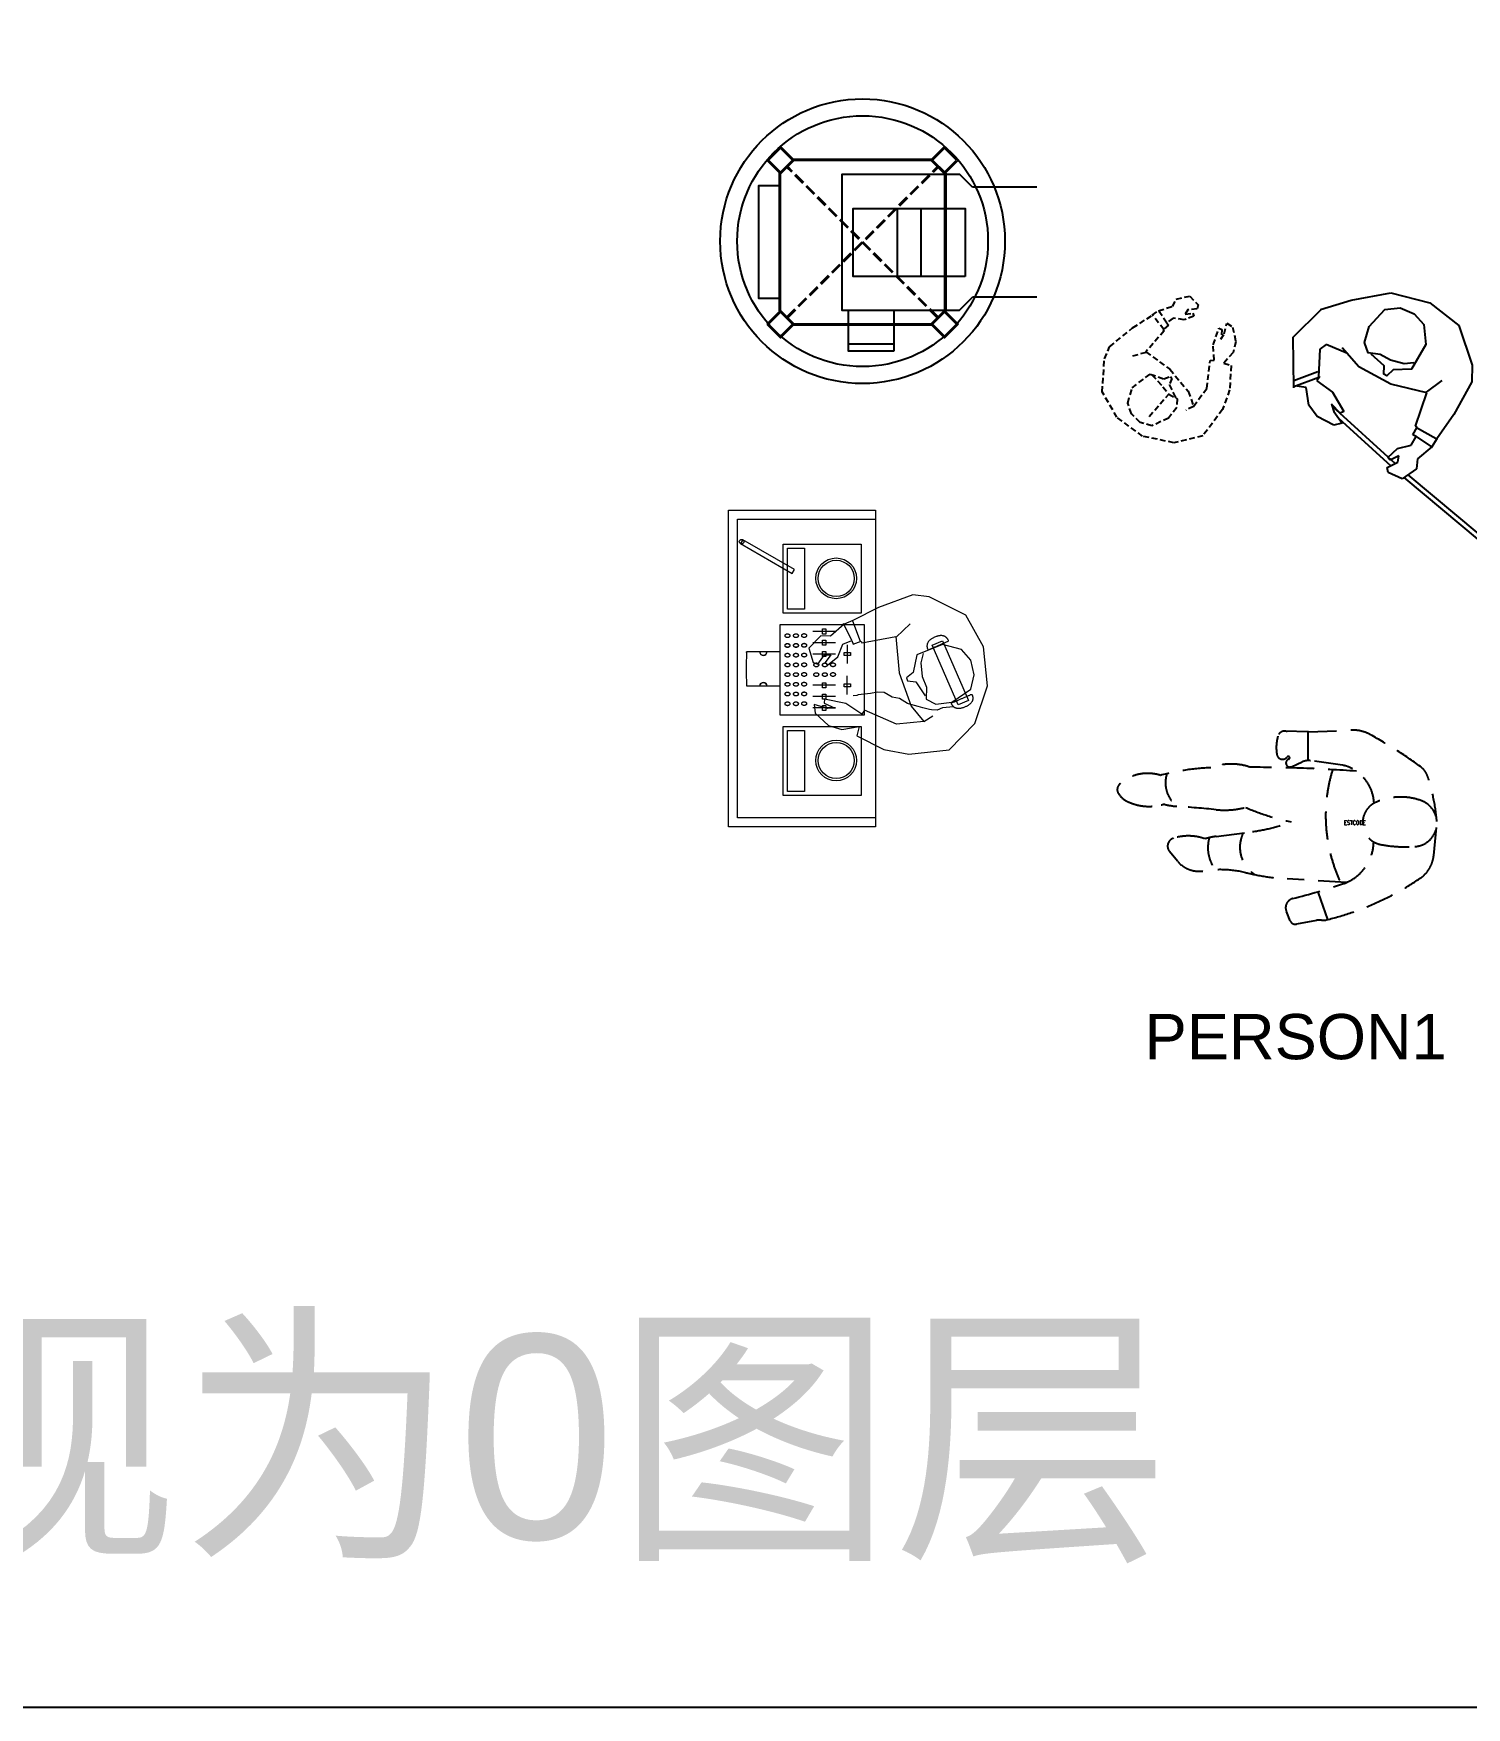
# Model space of a CAD drawing. Header units: millimetres. Extents: x 14385 to 129787, y 107826 to 186798.
# Drawn here: x 34932 to 41264, y 107826 to 115225 of the extents above; entities that cross this region are included whole.
import ezdxf
from ezdxf.enums import TextEntityAlignment as Align

# ---------------------------------------------------------------- set-up
doc = ezdxf.new("R2010")
doc.units = ezdxf.units.MM
doc.header["$LTSCALE"] = 1000
doc.linetypes.add('DASH', pattern=[0.35, 0.25, -0.1])
doc.linetypes.add('HIDDEN2', pattern=[0.1875, 0.125, -0.0625])
doc.layers.add('FF-FURN', color=51, linetype='Continuous')
doc.layers.add('TEXT', color=50, linetype='Continuous')
doc.styles.add('ar', font='arial.ttf')
doc.styles.add('ATTR', font='romans.shx', dxfattribs={"width": 0.8, "height": 0.7})

# ---------------------------------------------------------------- blocks, each defined once
blk = doc.blocks.new('rrr')
at = {"linetype": 'HIDDEN2', "ltscale": 0.2}
for p, q in [((-145.1, 11), (-252.6, -64.5)), ((0, 0), (-145.1, 11)), ((85.2, -34), (0, 0)), ((-252.6, -64.5), (-322.1, -187.9)), ((170.6, -100), (85.2, -34)), ((-40.2, -168), (-74.3, -105.2)), ((-74.3, -105.2), (23.7, -114.2)), ((23.7, -114.2), (126.5, -184.5)), ((156.8, -131.1), (170.6, -100)), ((219.5, -131.6), (156.8, -131.1)), ((263.9, -154.6), (219.5, -131.6)), ((-322.1, -187.9), (-334, -328.3)), ((-20.1, -293), (-40.2, -168)), ((126.5, -184.5), (139.2, -172)), ((139.2, -172), (187.3, -220.2)), ((187.3, -220.2), (259.6, -249.6)), ((264.1, -235.8), (228.5, -210.7)), ((228.5, -210.7), (255.1, -215.3)), ((255.1, -215.3), (299.4, -237.7)), ((302.6, -207.7), (263.9, -154.6)), ((299.4, -237.7), (302.6, -207.7)), ((-32.3, -422.9), (-20.1, -293)), ((259.6, -249.6), (264.1, -235.8)), ((-334, -328.3), (-292.6, -450.8)), ((226.5, -367.5), (185, -389.5)), ((232.9, -379), (226.5, -367.5)), ((91.1, -423.4), (-32.3, -422.9)), ((92.1, -429.9), (91.1, -423.4)), ((122.3, -424.7), (92.1, -429.9)), ((124.2, -437.6), (122.3, -424.7)), ((158.9, -431.1), (124.2, -437.6)), ((185, -389.5), (158.9, -431.1)), ((207.9, -401.9), (232.9, -379)), ((230.3, -405.8), (207.9, -401.9)), ((260.3, -377.6), (230.3, -405.8)), ((230.8, -475), (280.9, -439.8)), ((275.5, -386.5), (260.3, -377.6)), ((280.9, -439.8), (275.5, -386.5)), ((-292.6, -450.8), (-176.3, -540.2)), ((8.5, -536.8), (107.8, -508.1)), ((107.8, -508.1), (140.4, -501.2)), ((140.4, -501.2), (196.6, -467)), ((196.6, -467), (230.8, -475)), ((-176.3, -540.2), (-120.8, -558.2)), ((-120.8, -558.2), (8.5, -536.8))]:
    blk.add_line(p, q, dxfattribs=at)
at = {"color": 45, "linetype": 'HIDDEN2', "ltscale": 0.2}
for p, q in [((-74.3, -105.2), (-110.4, -119.7)), ((-260.8, -187.4), (-283.1, -236.1)), ((-186.1, -154.6), (-260.8, -187.4)), ((-127.8, -157.9), (-186.1, -154.6)), ((-97.8, -182.1), (-127.8, -157.9)), ((-106.2, -224.1), (-97.8, -182.1)), ((-95.1, -188.8), (-99.9, -187.6)), ((-95.1, -188.8), (-96.4, -194.1)), ((-73.1, -249.7), (-96.4, -194.1)), ((-283.1, -236.1), (-280.3, -289.7)), ((-280.3, -289.7), (-255.3, -333.9)), ((-237.8, -223.4), (-106.2, -224.1)), ((-98.8, -264.6), (-106.2, -224.1)), ((-90.5, -336.3), (-98.8, -264.6)), ((-93.6, -344.1), (-69.7, -284.3)), ((-44.5, -258.8), (-73.1, -249.7)), ((-69.7, -284.3), (-42.4, -270)), ((-42.4, -270), (-44.5, -258.8)), ((-255.3, -333.9), (-191.8, -363.6)), ((-191.8, -363.6), (-93.6, -344.1)), ((-34, -420.5), (-91.2, -458.4)), ((94.5, -428.2), (108.1, -506)), ((124.2, -437.6), (142, -503.6))]:
    blk.add_line(p, q, dxfattribs=at)
blk = doc.blocks.new('czr')
at = {"color": 45}
for p, q in [((-181, 11), (-269, -137.5)), ((35.7, 63.3), (-181, 11)), ((-6, -56.1), (6, 56.1)), ((19, -54.7), (31.9, 62.4)), ((47.4, 11.4), (32.1, 49.4)), ((126.1, 19), (47.4, 11.4)), ((184.8, -4), (126.1, 19)), ((-101.4, -89.2), (16.5, -54.1)), ((16.5, -59.5), (30.7, -42.2)), ((30.7, -42.2), (97.3, -96.3)), ((240.2, -65.5), (184.8, -4)), ((240.2, -103.5), (240.2, -65.5)), ((-269.6, -136.8), (-277, -277.2)), ((-114.2, -122.5), (-101.4, -89.2)), ((-52.4, -203.2), (-114.2, -122.5)), ((97.3, -96.3), (191.9, -123.7)), ((147.8, -79), (181.8, -81.3)), ((195.7, -105.7), (147.8, -79)), ((156.2, -79.6), (471.1, -286.8)), ((181.8, -81.3), (240.2, -103.5)), ((191.9, -123.7), (195.7, -105.7)), ((215.4, -94.1), (476.1, -265.4)), ((18.3, -237.8), (-82, -186.4)), ((-277, -277.2), (-263.9, -455.3)), ((126.5, -355.1), (18.3, -237.8)), ((437.5, -261.4), (409.2, -313.5)), ((452.2, -269.1), (437.5, -261.4)), ((442, -310.5), (452.2, -269.1)), ((480, -248.4), (468.2, -299)), ((502.2, -247.2), (480, -248.4)), ((545, -299.4), (502.2, -247.2)), ((204.3, -500), (126.5, -355.1)), ((409.2, -313.5), (410.8, -375.3)), ((468.2, -299), (442, -310.5)), ((517, -371.4), (545, -299.4)), ((533.8, -328.1), (979, -648)), ((541.5, -308.4), (979, -622.9)), ((334.3, -414.6), (204.3, -500)), ((339.8, -420.7), (334.3, -414.6)), ((367.9, -394.1), (339.8, -420.7)), ((341.2, -417.2), (409.7, -489.4)), ((379, -406.3), (367.9, -394.1)), ((410.8, -375.3), (379, -406.3)), ((379, -406.3), (443.6, -463.2)), ((440.2, -461.9), (475.4, -386.8)), ((475.4, -386.8), (517, -371.4)), ((-263.9, -455.3), (-178.6, -611)), ((200.8, -498.6), (167.2, -578.3)), ((326.6, -591.2), (410.8, -491.8)), ((410.8, -491.8), (440.2, -461.9)), ((205.7, -703.9), (326.6, -591.2)), ((-178.6, -611), (-49.7, -710.8)), ((984.8, -626.7), (1321.4, -854.3)), ((984.8, -651.9), (1306, -869.4)), ((-49.7, -710.8), (134.8, -723.6)), ((134.8, -723.6), (205.7, -703.9))]:
    blk.add_line(p, q, dxfattribs=at)
at = {"color": 45, "flags": 128}
blk.add_lwpolyline([(60.7, -477.6), (54.1, -435), (24.1, -380.2), (-11.9, -342.8), (-32.4, -292.7), (-80.9, -288.3), (-144.3, -325.4), (-199.9, -412), (-189.3, -478.7), (-149.1, -533), (-92, -561.9), (-4.5, -548.9), (84.9, -460), (68.3, -380.6), (87.1, -346.5), (77, -336.2), (40.7, -346.5), (-22.6, -304.4)], dxfattribs=at)
blk = doc.blocks.new('A$C33E108E2')
at = {"color": 8, "linetype": 'Continuous', "lineweight": 5}
for p, q in [((-310.3, 158.5), (-347.1, 234.4)), ((-272.1, 153.9), (-306.5, 245.2))]:
    blk.add_line(p, q, dxfattribs=at)
at = {"color": 136, "linetype": 'Continuous', "lineweight": 5}
for p, q in [((-114.5, 174.1), (-53.8, 233.2)), ((7, -199), (47.4, -173.2))]:
    blk.add_line(p, q, dxfattribs=at)
blk.add_lwpolyline([(-117.1, 176.6), (-102, 16.3), (-48.9, -130.7), (7, -199), (-113.9, -210.7), (-254.9, -149.1), (-267.3, -167.1), (-336.8, -119.7), (-431.3, -100.7), (-433.6, -118.6), (-384.6, -140.7), (-418, -141.3), (-476.8, -124.3), (-473.7, -161.4), (-414.6, -216.9), (-355.5, -234.6), (-279.3, -220.8), (-288.9, -261.7), (-170.1, -322.1), (-58.9, -343.7), (119.6, -323.6), (232.6, -207.3), (288.5, -41.6), (270.7, 131.4), (192.2, 270.4), (30.6, 352.1), (-40.9, 361.2), (-192.8, 305.4), (-306.6, 247.7), (-344.5, 231.9), (-404.9, 177.5), (-448.2, 179.4), (-500.8, 125.1), (-482.1, 61.6), (-461.6, 54.3), (-431.7, 95.5), (-403.7, 95.9), (-428.6, 62.4), (-418.2, 49.8), (-373, 86.2), (-350.9, 142.6), (-310.3, 158.5), (-305, 143.3), (-269.6, 156.5), (-266.9, 148.9)], close=True, dxfattribs=at)
at = {"color": 8, "linetype": 'Continuous', "lineweight": 5}
blk.add_lwpolyline([(89.1, 158.1), (204.3, -105.8), (158.4, -125.8), (43.3, 138.1)], close=True, dxfattribs=at)
for points in [[(4, 101.9), (-6.2, 60.9), (0, 0), (18.3, -47.4), (17.8, -100.4), (59.8, -122.8), (131.2, -113.4), (214.3, -56.4), (230.1, 7.8), (214.3, 72.2), (173.8, 120), (90, 141.5), (-24.5, 95.1), (-39.8, 17.2), (-69.6, -6.4), (-64.5, -19.6), (-27.8, -24.1), (13.3, -86.1)], [(137.7, -133.8), (89, -139.1), (65.6, -149), (40.6, -147.4), (32.4, -145.8), (2.4, -137.9), (-17.2, -133.3), (-50.5, -123.9), (-65.2, -119.3), (-99.9, -96.8), (-132.4, -91.5), (-168.7, -71.3), (-197.6, -69.3), (-228.9, -74.8), (-282.3, -80.7), (-289.6, -84.1), (-305.3, -84.9)]]:
    blk.add_lwpolyline(points, dxfattribs=at)
for points in [[(55, 173.7), (100.8, 193.7), (116.8, 157.1), (71, 137.1), (25.2, 117.1), (9.2, 153.7), (55, 173.7)], [(189.6, -134.7), (235.4, -114.7), (219.4, -78), (173.6, -98), (127.7, -118), (143.7, -154.7), (189.6, -134.7)]]:
    blk.add_open_spline(points, degree=2, knots=[0, 0, 0, 1, 1, 2, 2, 3, 3, 3], dxfattribs=at)
blk = doc.blocks.new('A$C0B155313')
at = {"color": 55, "linetype": 'Continuous', "lineweight": 5}
for p, q in [((-408, 484.5), (-64, 484.5)), ((-176.6, 98.9), (-277.7, 98.9)), ((-176.6, 48.9), (-277.7, 48.9)), ((-124.9, 40), (-124.9, -42.3)), ((-176.6, -1.1), (-277.7, -1.1)), ((-176.6, -138.8), (-277.7, -138.8)), ((-124.9, -180), (-124.9, -97.7)), ((-176.6, -188.8), (-277.7, -188.8)), ((-176.6, -238.8), (-277.7, -238.8)), ((-408, -320.5), (-64, -320.5))]:
    blk.add_line(p, q, dxfattribs=at)
at = {"linetype": 'Continuous', "lineweight": 5}
blk.add_lwpolyline([(-650, -765), (-650, 635), (0, 635), (0, -765)], close=True, dxfattribs=at)
at = {"color": 55, "linetype": 'Continuous', "lineweight": 5}
for points in [[(-610, -725), (-610, 595), (0, 595), (0, -725)], [(-587.1, 504.7), (-597.1, 487.4), (-368.5, 355.4), (-358.5, 372.7)], [(-64, 484.5), (-64, 179.5), (-408, 179.5), (-408, 484.5)], [(-313.6, 467), (-313.6, 197), (-389.6, 197), (-389.6, 467)], [(-50, 129.5), (-50, -270.5), (-422, -270.5), (-422, 129.5)], [(-219.3, 110), (-219.3, 87.7), (-235.1, 87.7), (-235.1, 110)], [(-219.3, 60), (-219.3, 37.7), (-235.1, 37.7), (-235.1, 60)], [(-219.3, 10), (-219.3, -12.3), (-235.1, -12.3), (-235.1, 10)], [(-111.2, 5.3), (-111.2, -7.5), (-138.6, -7.5), (-138.6, 5.3)], [(-219.3, -127.7), (-219.3, -150), (-235.1, -150), (-235.1, -127.7)], [(-111.2, -132.4), (-111.2, -145.3), (-138.6, -145.3), (-138.6, -132.4)], [(-219.3, -177.7), (-219.3, -200), (-235.1, -200), (-235.1, -177.7)], [(-219.3, -227.7), (-219.3, -250), (-235.1, -250), (-235.1, -227.7)], [(-64, -320.5), (-64, -625.5), (-408, -625.5), (-408, -320.5)], [(-313.6, -338), (-313.6, -608), (-389.6, -608), (-389.6, -338)]]:
    blk.add_lwpolyline(points, close=True, dxfattribs=at)
for points in [[(-572, -70.7, 0.014134), (-569.8, -141.7), (-510.8, -141.7, -0.414214), (-495.8, -126.7, -0.414214), (-480.8, -141.7), (-422, -141.7), (-422, 8.3), (-480.8, 8.3, -0.414214), (-495.8, -6.7, -0.414214), (-510.8, 8.3), (-569.7, 8.3, 0.01458), (-572, -65), (-572, -70.7)], [(-569.8, 8.3), (-569.8, 5.7, -0.003645), (-569.7, 8.3)], [(-510.8, 8.3, 0.414214), (-495.8, -6.7, 0.414214), (-480.8, 8.3), (-510.8, 8.3)], [(-480.8, -141.7, 0.414214), (-495.8, -126.7, 0.414214), (-510.8, -141.7), (-480.8, -141.7)]]:
    blk.add_lwpolyline(points, format="xyb", close=True, dxfattribs=at)
for centre, radius in [((-592.1, 496.1), 10), ((-174, 333.7), 90), ((-174, 333.7), 80), ((-174, -471.3), 90), ((-174, -471.3), 80)]:
    blk.add_circle(centre, radius, dxfattribs=at)
for points in [[(-390.5, 71.7), (-387.7, 71.5), (-382.5, 73.4), (-379.2, 77.1), (-378.7, 81.7), (-381, 85.9), (-385.6, 88.5), (-391.2, 89), (-396.3, 87.1), (-399.6, 83.4), (-400.2, 78.8), (-397.9, 74.6), (-393.3, 72), (-390.5, 71.7)], [(-352.9, 71.7), (-350.1, 71.5), (-345, 73.4), (-341.7, 77.1), (-341.1, 81.7), (-343.4, 85.9), (-348, 88.5), (-353.6, 89), (-358.7, 87.1), (-362, 83.4), (-362.6, 78.8), (-360.3, 74.6), (-355.7, 72), (-352.9, 71.7)], [(-316.7, 72.3), (-313.9, 72.1), (-308.8, 74), (-305.5, 77.7), (-304.9, 82.3), (-307.2, 86.5), (-311.8, 89.1), (-317.4, 89.6), (-322.6, 87.7), (-325.9, 84), (-326.4, 79.4), (-324.1, 75.2), (-319.6, 72.6), (-316.7, 72.3)], [(-390.5, 28.9), (-387.7, 28.6), (-382.5, 30.5), (-379.2, 34.2), (-378.7, 38.8), (-381, 43), (-385.6, 45.7), (-391.2, 46.2), (-396.3, 44.3), (-399.6, 40.5), (-400.2, 36), (-397.9, 31.8), (-393.3, 29.1), (-390.5, 28.9)], [(-390.5, 28.3), (-387.7, 28.1), (-382.5, 30), (-379.2, 33.7), (-378.7, 38.3), (-381, 42.5), (-385.6, 45.2), (-391.2, 45.6), (-396.3, 43.7), (-399.6, 40), (-400.2, 35.4), (-397.9, 31.3), (-393.3, 28.6), (-390.5, 28.3)], [(-390.5, -14.5), (-387.7, -14.8), (-382.5, -12.9), (-379.2, -9.1), (-378.7, -4.6), (-381, -0.4), (-385.6, 2.3), (-391.2, 2.8), (-396.3, 0.9), (-399.6, -2.8), (-400.2, -7.4), (-397.9, -11.6), (-393.3, -14.3), (-390.5, -14.5)], [(-352.9, 28.9), (-350.1, 28.6), (-345, 30.5), (-341.7, 34.2), (-341.1, 38.8), (-343.4, 43), (-348, 45.7), (-353.6, 46.2), (-358.7, 44.3), (-362, 40.5), (-362.6, 36), (-360.3, 31.8), (-355.7, 29.1), (-352.9, 28.9)], [(-352.9, 28.3), (-350.1, 28.1), (-345, 30), (-341.7, 33.7), (-341.1, 38.3), (-343.4, 42.5), (-348, 45.2), (-353.6, 45.6), (-358.7, 43.7), (-362, 40), (-362.6, 35.4), (-360.3, 31.3), (-355.7, 28.6), (-352.9, 28.3)], [(-352.9, -14.5), (-350.1, -14.8), (-345, -12.9), (-341.7, -9.1), (-341.1, -4.6), (-343.4, -0.4), (-348, 2.3), (-353.6, 2.8), (-358.7, 0.9), (-362, -2.8), (-362.6, -7.4), (-360.3, -11.6), (-355.7, -14.3), (-352.9, -14.5)], [(-316.7, 29.5), (-313.9, 29.2), (-308.8, 31.1), (-305.5, 34.8), (-304.9, 39.4), (-307.2, 43.6), (-311.8, 46.3), (-317.4, 46.8), (-322.6, 44.9), (-325.9, 41.1), (-326.4, 36.6), (-324.1, 32.4), (-319.6, 29.7), (-316.7, 29.5)], [(-316.7, 28.9), (-313.9, 28.7), (-308.8, 30.6), (-305.5, 34.3), (-304.9, 38.9), (-307.2, 43.1), (-311.8, 45.8), (-317.4, 46.2), (-322.6, 44.3), (-325.9, 40.6), (-326.4, 36), (-324.1, 31.9), (-319.6, 29.2), (-316.7, 28.9)], [(-316.7, -13.9), (-313.9, -14.2), (-308.8, -12.3), (-305.5, -8.5), (-304.9, -4), (-307.2, 0.2), (-311.8, 2.9), (-317.4, 3.4), (-322.6, 1.5), (-325.9, -2.2), (-326.4, -6.8), (-324.1, -11), (-319.6, -13.7), (-316.7, -13.9)], [(-390.5, -57.4), (-387.7, -57.6), (-382.5, -55.7), (-379.2, -52), (-378.7, -47.4), (-381, -43.2), (-385.6, -40.6), (-391.2, -40.1), (-396.3, -42), (-399.6, -45.7), (-400.2, -50.3), (-397.9, -54.5), (-393.3, -57.1), (-390.5, -57.4)], [(-352.9, -57.4), (-350.1, -57.6), (-345, -55.7), (-341.7, -52), (-341.1, -47.4), (-343.4, -43.2), (-348, -40.6), (-353.6, -40.1), (-358.7, -42), (-362, -45.7), (-362.6, -50.3), (-360.3, -54.5), (-355.7, -57.1), (-352.9, -57.4)], [(-316.7, -56.8), (-313.9, -57), (-308.8, -55.1), (-305.5, -51.4), (-304.9, -46.8), (-307.2, -42.6), (-311.8, -40), (-317.4, -39.5), (-322.6, -41.4), (-325.9, -45.1), (-326.4, -49.7), (-324.1, -53.9), (-319.6, -56.5), (-316.7, -56.8)], [(-263, -57.4), (-260.2, -57.6), (-255, -55.7), (-251.7, -52), (-251.2, -47.4), (-253.5, -43.2), (-258.1, -40.6), (-263.7, -40.1), (-268.8, -42), (-272.1, -45.7), (-272.7, -50.3), (-270.4, -54.5), (-265.8, -57.1), (-263, -57.4)], [(-225.4, -57.4), (-222.6, -57.6), (-217.4, -55.7), (-214.1, -52), (-213.6, -47.4), (-215.9, -43.2), (-220.5, -40.6), (-226.1, -40.1), (-231.2, -42), (-234.5, -45.7), (-235.1, -50.3), (-232.8, -54.5), (-228.2, -57.1), (-225.4, -57.4)], [(-189.2, -56.8), (-186.4, -57), (-181.3, -55.1), (-178, -51.4), (-177.4, -46.8), (-179.7, -42.6), (-184.3, -40), (-189.9, -39.5), (-195.1, -41.4), (-198.4, -45.1), (-198.9, -49.7), (-196.6, -53.9), (-192, -56.5), (-189.2, -56.8)], [(-390.5, -100.2), (-387.7, -100.5), (-382.5, -98.6), (-379.2, -94.9), (-378.7, -90.3), (-381, -86.1), (-385.6, -83.4), (-391.2, -83), (-396.3, -84.8), (-399.6, -88.6), (-400.2, -93.1), (-397.9, -97.3), (-393.3, -100), (-390.5, -100.2)], [(-390.5, -143.1), (-387.7, -143.3), (-382.5, -141.4), (-379.2, -137.7), (-378.7, -133.1), (-381, -129), (-385.6, -126.3), (-391.2, -125.8), (-396.3, -127.7), (-399.6, -131.4), (-400.2, -136), (-397.9, -140.2), (-393.3, -142.9), (-390.5, -143.1)], [(-352.9, -100.2), (-350.1, -100.5), (-345, -98.6), (-341.7, -94.9), (-341.1, -90.3), (-343.4, -86.1), (-348, -83.4), (-353.6, -83), (-358.7, -84.8), (-362, -88.6), (-362.6, -93.1), (-360.3, -97.3), (-355.7, -100), (-352.9, -100.2)], [(-352.9, -143.1), (-350.1, -143.3), (-345, -141.4), (-341.7, -137.7), (-341.1, -133.1), (-343.4, -129), (-348, -126.3), (-353.6, -125.8), (-358.7, -127.7), (-362, -131.4), (-362.6, -136), (-360.3, -140.2), (-355.7, -142.9), (-352.9, -143.1)], [(-316.7, -99.6), (-313.9, -99.9), (-308.8, -98), (-305.5, -94.3), (-304.9, -89.7), (-307.2, -85.5), (-311.8, -82.8), (-317.4, -82.3), (-322.6, -84.2), (-325.9, -88), (-326.4, -92.5), (-324.1, -96.7), (-319.6, -99.4), (-316.7, -99.6)], [(-316.7, -142.5), (-313.9, -142.7), (-308.8, -140.8), (-305.5, -137.1), (-304.9, -132.5), (-307.2, -128.4), (-311.8, -125.7), (-317.4, -125.2), (-322.6, -127.1), (-325.9, -130.8), (-326.4, -135.4), (-324.1, -139.6), (-319.6, -142.3), (-316.7, -142.5)], [(-263, -100.2), (-260.2, -100.5), (-255, -98.6), (-251.7, -94.9), (-251.2, -90.3), (-253.5, -86.1), (-258.1, -83.4), (-263.7, -83), (-268.8, -84.8), (-272.1, -88.6), (-272.7, -93.1), (-270.4, -97.3), (-265.8, -100), (-263, -100.2)], [(-225.4, -100.2), (-222.6, -100.5), (-217.4, -98.6), (-214.1, -94.9), (-213.6, -90.3), (-215.9, -86.1), (-220.5, -83.4), (-226.1, -83), (-231.2, -84.8), (-234.5, -88.6), (-235.1, -93.1), (-232.8, -97.3), (-228.2, -100), (-225.4, -100.2)], [(-189.2, -99.6), (-186.4, -99.9), (-181.3, -98), (-178, -94.3), (-177.4, -89.7), (-179.7, -85.5), (-184.3, -82.8), (-189.9, -82.3), (-195.1, -84.2), (-198.4, -88), (-198.9, -92.5), (-196.6, -96.7), (-192, -99.4), (-189.2, -99.6)], [(-390.5, -186), (-387.7, -186.2), (-382.5, -184.3), (-379.2, -180.6), (-378.7, -176), (-381, -171.8), (-385.6, -169.1), (-391.2, -168.7), (-396.3, -170.5), (-399.6, -174.3), (-400.2, -178.8), (-397.9, -183), (-393.3, -185.7), (-390.5, -186)], [(-390.5, -186.2), (-387.7, -186.4), (-382.5, -184.5), (-379.2, -180.8), (-378.7, -176.2), (-381, -172), (-385.6, -169.4), (-391.2, -168.9), (-396.3, -170.8), (-399.6, -174.5), (-400.2, -179.1), (-397.9, -183.3), (-393.3, -185.9), (-390.5, -186.2)], [(-390.5, -229), (-387.7, -229.3), (-382.5, -227.4), (-379.2, -223.7), (-378.7, -219.1), (-381, -214.9), (-385.6, -212.2), (-391.2, -211.7), (-396.3, -213.6), (-399.6, -217.4), (-400.2, -221.9), (-397.9, -226.1), (-393.3, -228.8), (-390.5, -229)], [(-352.9, -186), (-350.1, -186.2), (-345, -184.3), (-341.7, -180.6), (-341.1, -176), (-343.4, -171.8), (-348, -169.1), (-353.6, -168.7), (-358.7, -170.5), (-362, -174.3), (-362.6, -178.8), (-360.3, -183), (-355.7, -185.7), (-352.9, -186)], [(-352.9, -186.2), (-350.1, -186.4), (-345, -184.5), (-341.7, -180.8), (-341.1, -176.2), (-343.4, -172), (-348, -169.4), (-353.6, -168.9), (-358.7, -170.8), (-362, -174.5), (-362.6, -179.1), (-360.3, -183.3), (-355.7, -185.9), (-352.9, -186.2)], [(-352.9, -229), (-350.1, -229.3), (-345, -227.4), (-341.7, -223.7), (-341.1, -219.1), (-343.4, -214.9), (-348, -212.2), (-353.6, -211.7), (-358.7, -213.6), (-362, -217.4), (-362.6, -221.9), (-360.3, -226.1), (-355.7, -228.8), (-352.9, -229)], [(-316.7, -185.3), (-313.9, -185.6), (-308.8, -183.7), (-305.5, -180), (-304.9, -175.4), (-307.2, -171.2), (-311.8, -168.5), (-317.4, -168.1), (-322.6, -169.9), (-325.9, -173.7), (-326.4, -178.2), (-324.1, -182.4), (-319.6, -185.1), (-316.7, -185.3)], [(-316.7, -185.6), (-313.9, -185.8), (-308.8, -183.9), (-305.5, -180.2), (-304.9, -175.6), (-307.2, -171.4), (-311.8, -168.8), (-317.4, -168.3), (-322.6, -170.2), (-325.9, -173.9), (-326.4, -178.5), (-324.1, -182.7), (-319.6, -185.3), (-316.7, -185.6)], [(-316.7, -228.4), (-313.9, -228.7), (-308.8, -226.8), (-305.5, -223.1), (-304.9, -218.5), (-307.2, -214.3), (-311.8, -211.6), (-317.4, -211.1), (-322.6, -213), (-325.9, -216.8), (-326.4, -221.3), (-324.1, -225.5), (-319.6, -228.2), (-316.7, -228.4)]]:
    blk.add_open_spline(points, degree=2, dxfattribs=at)

msp = doc.modelspace()

# ---------------------------------------------------------------- linework, layer by layer
at = {"color": 251, "linetype": 'DASH', "ltscale": 0.2}
for p, q in [((38925.5, 113968.8), (38260.9, 114633.4)), ((38261.2, 113972.6), (38925.9, 114637.2)), ((38929, 113972.3), (38264.4, 114637)), ((38264.8, 113969), (38929.4, 114633.7))]:
    msp.add_line(p, q, dxfattribs=at)
at = {"color": 44}
for p, q in [((39365, 114546.8), (39081.1, 114546.8)), ((39365, 114059.5), (39081.1, 114059.5))]:
    msp.add_line(p, q, dxfattribs=at)
at = {"color": 45}
for p, q in [((38748.7, 114452.9), (38748.6, 114151.9)), ((38853.6, 114151.9), (38853.6, 114451.9)), ((38733.5, 113852.9), (38533.5, 113852.9))]:
    msp.add_line(p, q, dxfattribs=at)
at = {"color": 59, "linetype": 'HIDDEN2'}
for p, q in [((40565.2, 112138.4), (40460.7, 112141.8)), ((40565.2, 112138.4), (40460.7, 112141.8)), ((40563.6, 112011.8), (40563.6, 112138.4)), ((40563.6, 112011.8), (40563.6, 112138.4)), ((40565.2, 112138.4), (40752.6, 112146.4)), ((40565.2, 112138.4), (40752.6, 112146.4)), ((40491.1, 111984.8), (40538.4, 112006)), ((40491.1, 111984.8), (40538.4, 112006)), ((40715.5, 111991), (40574.6, 112011.1)), ((40715.5, 111991), (40574.6, 112011.1)), ((41119, 111592.2), (41132.7, 111725.3)), ((41119, 111592.2), (41132.7, 111725.3)), ((40158.3, 111676.6), (40318.9, 111698)), ((40158.3, 111676.6), (40318.9, 111698)), ((39986.6, 111567.3), (39951.5, 111609.5)), ((39986.6, 111567.3), (39951.5, 111609.5)), ((40733, 111472.6), (40471.7, 111488.8)), ((40733, 111472.6), (40471.7, 111488.8)), ((40650.5, 111309), (40608.3, 111432.7)), ((40650.5, 111309), (40608.3, 111432.7)), ((40485.3, 111303.1), (40467.8, 111345.1)), ((40485.3, 111303.1), (40467.8, 111345.1)), ((40600.3, 111305.4), (40512, 111288.6)), ((40600.3, 111305.4), (40512, 111288.6))]:
    msp.add_line(p, q, dxfattribs=at)
at = {"color": 1}
msp.add_lwpolyline([(129786.9, 184762.2), (129786.9, 107826.4), (18573.3, 107826.4), (18573.3, 184762.2), (80368.9, 184762.2), (80368.9, 107826.4)], dxfattribs=at)
at = {"color": 45}
for points in [[(38172.8, 114665.5), (38232.9, 114725.7), (38293, 114665.5), (38232.9, 114605.4)], [(39017.7, 114665.5), (38957.6, 114725.7), (38897.5, 114665.5), (38957.6, 114605.4)], [(38899.6, 113935.8), (38290.9, 113935.8), (38227.9, 113998.8), (38227.9, 114607.5), (38290.9, 114670.5), (38899.6, 114670.5), (38962.6, 114607.5), (38962.6, 113998.8)], [(38897.5, 113940.8), (38293, 113940.8), (38232.9, 114000.9), (38232.9, 114605.4), (38293, 114665.5), (38897.5, 114665.5), (38957.6, 114605.4), (38957.6, 114000.9)], [(38227.9, 114053.4), (38136.5, 114053.4), (38136.5, 114553.4), (38227.9, 114553.4)], [(39048.6, 114151.9), (38553.6, 114151.9), (38553.6, 114451.9), (39048.6, 114451.9)], [(38172.8, 113940.8), (38232.9, 113880.7), (38293, 113940.8), (38232.9, 114000.9)], [(38733.5, 113821.9), (38533.5, 113821.9), (38533.5, 114001.9), (38733.5, 114001.9)], [(39017.7, 113940.8), (38957.6, 113880.7), (38897.5, 113940.8), (38957.6, 114000.9)]]:
    msp.add_lwpolyline(points, close=True, dxfattribs=at)
for points in [[(38179.9, 114665.5), (38232.9, 114718.6), (38285.9, 114665.5), (38232.9, 114612.5), (38179.9, 114665.5)], [(39010.7, 114665.5), (38957.6, 114718.6), (38904.6, 114665.5), (38957.6, 114612.5), (39010.7, 114665.5)], [(39081.1, 114546.8), (39025.6, 114601.9), (38503.6, 114601.9), (38503.6, 114001.9), (39022.9, 114001.9), (39081.1, 114059.5)], [(38179.9, 113940.8), (38232.9, 113887.8), (38285.9, 113940.8), (38232.9, 113993.8), (38179.9, 113940.8)], [(39010.7, 113940.8), (38957.6, 113887.8), (38904.6, 113940.8), (38957.6, 113993.8), (39010.7, 113940.8)]]:
    msp.add_lwpolyline(points, dxfattribs=at)
at = {"color": 44}
for radius in [629.1, 554.1]:
    msp.add_circle((38595.3, 114307.3), radius, dxfattribs=at)
at = {"color": 59, "linetype": 'HIDDEN2'}
for centre, radius, start, end in [((40601.4, 112069.4), 178.1, 163.4647, 190.0284), ((40601.4, 112069.4), 178.1, 163.4647, 190.0284), ((40459.7, 112111.5), 30.4, 67.94562, 149.8995), ((40459.7, 112111.5), 30.4, 67.94562, 149.8995), ((40759.7, 111980.8), 165.8, 61.16076, 92.45325), ((40759.7, 111980.8), 165.8, 61.16076, 92.45325), ((39868.1, 110361.5), 2014.3, 53.71462, 61.16076), ((39868.1, 110361.5), 2014.3, 53.71462, 61.16076), ((40451, 112042.8), 25.4, 190.0284, 323.172), ((40451, 112042.8), 25.4, 190.0284, 323.172), ((40476.4, 112023.9), 6.2, 288.1438, 143.172), ((40476.4, 112023.9), 6.2, 288.1438, 143.172), ((39854.9, 111771), 184.2, 72.18336, 132.213), ((39854.9, 111771), 184.2, 72.18336, 132.213), ((40171.9, 110982), 998.9, 92.14767, 105.1225), ((40171.9, 110982), 998.9, 92.14767, 105.1225), ((40066.9, 111913.9), 133.3, 162.7103, 231.5682), ((40066.9, 111913.9), 133.3, 162.7103, 231.5682), ((40223.8, 111743.5), 253.1, 70.52015, 110.6893), ((40223.8, 111743.5), 253.1, 70.52015, 110.6893), ((40309.7, 105676.6), 6305.5, 85.74595, 90.01303), ((40309.7, 105676.6), 6305.5, 85.74595, 90.01303), ((40483.8, 112001.1), 17.8, 108.1438, 294.1692), ((40483.8, 112001.1), 17.8, 108.1438, 294.1692), ((40565.3, 111946.1), 65.7, 81.86725, 114.1692), ((40565.3, 111946.1), 65.7, 81.86725, 114.1692), ((41334.2, 111768), 692.8, 162.9037, 205.0897), ((41334.2, 111768), 692.8, 162.9037, 205.0897), ((40699.6, 111879.8), 112.4, 67.99602, 81.86725), ((40699.6, 111879.8), 112.4, 67.99602, 81.86725), ((40673.5, 111815.1), 182.1, 2.59188, 67.99602), ((40673.5, 111815.1), 182.1, 2.59188, 67.99602), ((41006.4, 111911.9), 90.9, 17.81888, 53.71462), ((41006.4, 111911.9), 90.9, 17.81888, 53.71462), ((39753, 111883.3), 32.5, 132.213, 213.1157), ((39753, 111883.3), 32.5, 132.213, 213.1157), ((40224.7, 111660.7), 912, 5.1051, 17.81888), ((40224.7, 111660.7), 912, 5.1051, 17.81888), ((39806.5, 111918.2), 96.4, 213.1157, 237.7222), ((39806.5, 111918.2), 96.4, 213.1157, 237.7222), ((39861.3, 112028.3), 219.1, 240.9786, 284.006), ((39861.3, 112028.3), 219.1, 240.9786, 284.006), ((39889.8, 111914.3), 101.6, 284.006, 290.5932), ((39889.8, 111914.3), 101.6, 284.006, 290.5932), ((40006.7, 112126.4), 317.7, 255.1843, 265.7938), ((40006.7, 112126.4), 317.7, 255.1843, 265.7938), ((39442.5, 104454.3), 7375.1, 84.43248, 85.79382), ((39442.5, 104454.3), 7375.1, 84.43248, 85.79382), ((40193.9, 112162.7), 369.9, 264.4325, 284.6136), ((40193.9, 112162.7), 369.9, 264.4325, 284.6136), ((40722, 112817.1), 1101.7, 246.7547, 257.7894), ((40722, 112817.1), 1101.7, 246.7547, 257.7894), ((40903.5, 111737.4), 98.5, 114.1553, 259.5461), ((40903.5, 111737.4), 98.5, 114.1553, 259.5461), ((40972.6, 111583.4), 267.3, 69.8792, 114.1553), ((40972.6, 111583.4), 267.3, 69.8792, 114.1553), ((41028.5, 111736), 104.7, 273.5364, 69.8792), ((41028.5, 111736), 104.7, 273.5364, 69.8792), ((40214.2, 112483.3), 792.2, 277.5928, 290.2978), ((40214.2, 112483.3), 792.2, 277.5928, 290.2978), ((39979.9, 111633.1), 36.9, 107.703, 219.7863), ((39979.9, 111633.1), 36.9, 107.703, 219.7863), ((40034.9, 111460.8), 217.8, 70.29869, 107.703), ((40034.9, 111460.8), 217.8, 70.29869, 107.703), ((40200.4, 111360.6), 318.9, 97.59283, 106.7902), ((40200.4, 111360.6), 318.9, 97.59283, 106.7902), ((40283.6, 111626.7), 162.6, 164.2197, 216.8672), ((40283.6, 111626.7), 162.6, 164.2197, 216.8672), ((40405, 111628.7), 142.6, 153.3707, 238.5667), ((40405, 111628.7), 142.6, 153.3707, 238.5667), ((40654.3, 111656), 199.5, 288.1579, 358.9498), ((40654.3, 111656), 199.5, 288.1579, 358.9498), ((40997.1, 112244.3), 614.1, 259.5461, 273.5364), ((40997.1, 112244.3), 614.1, 259.5461, 273.5364), ((40979.9, 111606.5), 139.8, 304.0645, 354.1249), ((40979.9, 111606.5), 139.8, 304.0645, 354.1249), ((40082.2, 111647), 124.4, 219.7863, 278.7922), ((40082.2, 111647), 124.4, 219.7863, 278.7922), ((40175.3, 111045.4), 484.2, 76.49421, 98.79222), ((40175.3, 111045.4), 484.2, 76.49421, 98.79222), ((40537.8, 112554.6), 1067.9, 256.4942, 266.4529), ((40537.8, 112554.6), 1067.9, 256.4942, 266.4529), ((39597.7, 114877.6), 3590, 284.4905, 288.1579), ((39597.7, 114877.6), 3590, 284.4905, 288.1579), ((40341.9, 112550.1), 1278.9, 283.7512, 304.0645), ((40341.9, 112550.1), 1278.9, 283.7512, 304.0645), ((40506.5, 111361.2), 41.9, 104.4905, 202.5678), ((40506.5, 111361.2), 41.9, 104.4905, 202.5678), ((40507.5, 111312.3), 24.1, 202.5678, 280.745), ((40507.5, 111312.3), 24.1, 202.5678, 280.745), ((40615.3, 111226.3), 80.5, 84.00084, 100.745), ((40615.3, 111226.3), 80.5, 84.00084, 100.745), ((40630.5, 111370.8), 64.8, 264.0008, 283.7512), ((40630.5, 111370.8), 64.8, 264.0008, 283.7512)]:
    msp.add_arc(centre, radius, start, end, dxfattribs=at)

# ---------------------------------------------------------------- block references
at = {"extrusion": (0, 0, -1), "zscale": -1, "rotation": 255.5924908822515}
msp.add_blockref('czr', (-40553.9, 113709.9), dxfattribs=at)
at = {"layer": 'FF-FURN', "xscale": -1, "rotation": 228.732731386949}
msp.add_blockref('rrr', (40186.3, 113563.6), dxfattribs=at)
at = {"layer": 'FF-FURN'}
for name, p in [('A$C0B155313', (38652.8, 112483.4)), ('A$C33E108E2', (38858.8, 112383.4))]:
    msp.add_blockref(name, p, dxfattribs=at)

# ---------------------------------------------------------------- texts
at = {"style": 'ar'}
msp.add_text('PERSON1', height=200, dxfattribs=at).set_placement((40509.2, 110691.7), align=Align.CENTER)
msp.add_text('PERSON1', height=200, dxfattribs=at).set_placement((40509.2, 110691.7), align=Align.CENTER)
at = {"color": 59, "linetype": 'HIDDEN2', "style": 'ATTR', "width": 0.8, "flags": 9}
msp.add_attdef('ESTCODE', (40722.6, 111728), '', height=18.2, dxfattribs=at)
msp.add_attdef('ESTCODE', (40722.6, 111728), '', height=18.2, dxfattribs=at)
at = {"layer": 'TEXT', "linetype": 'Continuous', "style": 'ar'}
msp.add_text('注：这里的层需要自己调换，现为0图层', height=900, dxfattribs=at).set_placement((18390.4, 108572.5))

doc.saveas('drawing.dxf')
